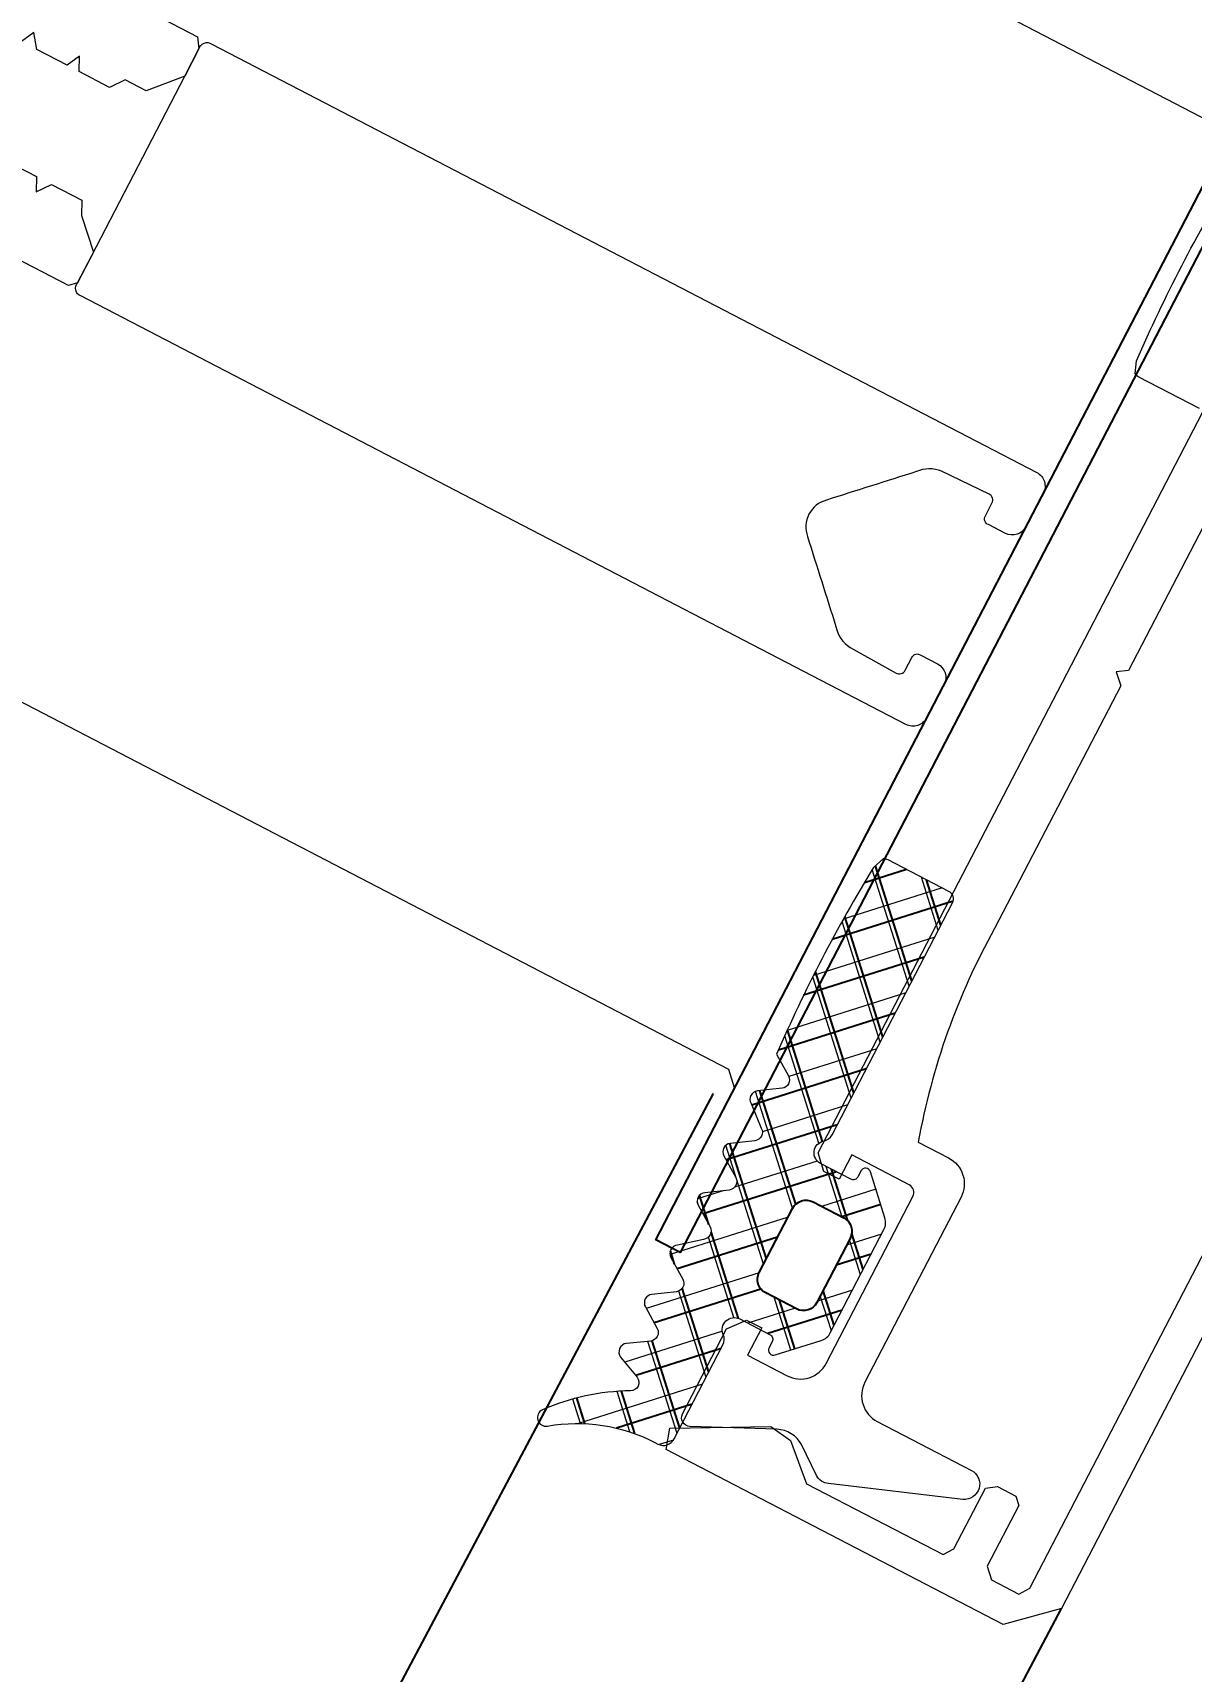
# Model space of a CAD drawing. Header units: millimetres. Extents: x -8428662 to 9409114, y 0 to 249028.
# Drawn here: x -188213.1 to -188171.8, y 112172 to 112230.4 of the extents above; entities that cross this region are included whole.
import ezdxf
from ezdxf import colors
from ezdxf.entities.mleader import LeaderData, LeaderLine
from ezdxf.math import Vec2, Vec3

# ---------------------------------------------------------------- set-up
doc = ezdxf.new("R2010")
doc.units = ezdxf.units.MM
doc.header["$MEASUREMENT"] = 0
doc.layers.get('0').update_dxf_attribs({"color": 250, "lineweight": 9})
for name, color, linetype, lineweight in [('_АР ТЕКСТ', 250, 'Continuous', 25), ('АР_Отметки', 250, 'Continuous', 15), ('АР_Перегородки витражные', 152, 'Continuous', 13), ('АР_Подоконники', 163, 'Continuous', 9), ('АР_Размеры дверей', 15, 'Continuous', 0), ('АР_Сущ Несущая стена', 216, 'Continuous', 30)]:
    doc.layers.add(name, color=color, linetype=linetype, lineweight=lineweight)
doc.layers.add('Тонкая', color=7, linetype='Continuous')
doc.styles.add('ISOCPEUR', font='isocpeur.ttf', dxfattribs={"width": 0.7})

# ---------------------------------------------------------------- blocks, each defined once
blk = doc.blocks.new('_DotSmall')
at = {"color": 0, "linetype": 'ByBlock', "const_width": 0.5}
blk.add_lwpolyline([(-0.0625, 0, 1), (0.0625, 0, 1)], format="xyb", close=True, dxfattribs=at)
blk = doc.blocks.new('стойка витр.')
h = blk.add_hatch()
h.set_pattern_fill('ANSI37', scale=0.5, angle=-69.23283665521843)
h.set_pattern_definition([(335.7671633447816, (-69115.91679156918, 318510.7132420751), (0.6515825639889636, 1.447617495164233), []), (65.76716334478155, (-69115.91679156918, 318510.7132420751), (-1.447617495164233, 0.6515825639889636), [])])
edge = h.paths.add_edge_path()
edge.add_arc((-61.4231846681505, -46.18171078326122), 0.5487303657935584, 155.7657062155241, 200.7671633447816)
edge.add_line((-61.92355794899049, -45.95647403381008), (-61.2158101547102, -44.38418138318229))
edge.add_arc((-61.04906058835331, -44.45924160668073), 0.1828645893715156, 20.76716334478156, 155.7657062155241)
edge.add_line((-60.87807688978501, -44.39440310015198), (-60.79158864807687, -44.62247867199039))
edge.add_arc((-60.62063568932354, -44.55765182228788), 0.1828317201998032, 200.7671633447816, 290.7671633447816)
edge.add_line((-60.55580883962102, -44.72860478100483), (-59.41573388126562, -44.29627843504568))
edge.add_arc((-59.56703588945675, -43.89728440591716), 0.4267183308264255, -69.23283665521843, 72.29363907948373)
edge.add_arc((-59.30747769982554, -43.08429274379887), 0.4267017864716978, 200.7671633447816, 252.293639079486)
edge.add_line((-59.70645626049372, -43.23558888620755), (-63.00984306025202, -34.52432573194528))
edge.add_arc((-62.72490235927398, -34.41627373836673), 0.3047399585219917, 110.7671633447816, 200.7671633447816)
edge.add_line((-62.83295435277978, -34.13133303751965), (-60.55276270053582, -33.26666451912024))
edge.add_arc((-60.44481104638544, -33.55134061801073), 0.3044569814295733, 76.40287424864536, 110.7671633447816)
edge.add_line((-60.3732352333609, -33.25541671472456), (-60.07017099490622, -33.59351893464918))
edge.add_arc((-108.2133039044274, -55.86215009907028), 53.04387976268197, 16.71140087810911, 24.82292581145404)
edge.add_line((-57.40971669906867, -40.60932389061054), (-57.92081016927841, -41.32469074693654))
edge.add_arc((-57.67080742027611, -41.49902445886983), 0.304784542952794, 145.110888314415, 256.4234383751481)
edge.add_line((-57.74235391136608, -41.79529244099831), (-56.88543317024596, -41.99189640294935))
edge.add_arc((-56.95697966133594, -42.28816438507783), 0.304784542952794, -34.8891116855724, 76.4234383751481)
edge.add_line((-56.70697691233363, -42.46249809701112), (-57.17481998566655, -43.29191928954242))
edge.add_arc((-56.92481723669334, -43.46625300146843), 0.304784542952794, 145.1108883144276, 256.4234383751481)
edge.add_line((-56.99636372778332, -43.76252098359691), (-56.1394429866632, -43.95912494554796))
edge.add_arc((-56.21098947775317, -44.25539292764006), 0.3047845429175452, -34.88911168634446, 76.4234383742182)
edge.add_line((-55.96098672877997, -44.42972663955879), (-56.47208019898972, -45.14509349588479))
edge.add_arc((-56.22207744998741, -45.31942720781808), 0.304784542952794, 145.110888314415, 256.4234383752311)
edge.add_line((-56.29362394107739, -45.61569518994656), (-55.43668121195515, -45.81235713578644))
edge.add_arc((-55.50822770304512, -46.10862511790765), 0.3047845429466369, -34.88911168643649, 76.42343837776687)
edge.add_line((-55.25822495407192, -46.28295882984094), (-55.76931842428166, -46.99832568616694))
edge.add_arc((-55.51931567527936, -47.17265939811477), 0.3047845429466368, 145.1108883110316, 256.4234383751786)
edge.add_line((-55.59086216636933, -47.46892738023598), (-54.69071301640361, -47.77952769444528))
edge.add_arc((-54.76225950749358, -48.07579567657376), 0.304784542952794, -34.88911168566796, 76.42343837513553)
edge.add_line((-54.51225675849128, -48.25012938850705), (-55.0233282406989, -48.96555422872189))
edge.add_arc((-54.7733254917257, -49.13988794066245), 0.3047845429466368, 145.1108883109486, 256.4234383751578)
edge.add_line((-54.84487198281568, -49.43615592278366), (-53.98795124169555, -49.6327598847347))
edge.add_arc((-54.05949773284374, -49.92902786688501), 0.3047845429818857, -34.88911169317796, 76.42343837111807)
edge.add_line((-53.80949498384143, -50.10336157886923), (-54.32058845405118, -50.81872843519523))
edge.add_arc((-54.07058570504887, -50.99306214712851), 0.3047845429527939, 145.110888314415, 256.4234383750821)
edge.add_line((-54.14213219613885, -51.289330129257), (-53.29055360303028, -51.47184183257195))
edge.add_arc((-53.362076024001, -51.76811134383752), 0.3047803799531579, -43.67508993618791, 76.42790436632716)
edge.add_line((-53.141638296569, -51.97858292939782), (-53.80995652789716, -52.62318184232572))
edge.add_arc((-53.58948976171087, -52.83365406201483), 0.304801821276656, 136.3285933989482, 262.747126980386)
edge.add_arc((-54.63612651554286, -61.05759711530845), 7.985474883734515, 59.5860415328172, 82.74712698038475)
edge.add_arc((-50.74783774605021, -54.43386708250182), 0.3048115604497932, 253.2910110232634, 419.5860415328165)
edge.add_arc((-52.57053616183111, -60.50577614369104), 6.03477116777137, 73.29101102326332, 110.7671633447816)
edge.add_line((-54.71029190413537, -54.86308986830409), (-54.82445022999309, -54.90637969896488))
edge.add_arc((-54.97574411131791, -54.50740710097307), 0.4266954176128115, 200.7671633447816, 290.7671633447816)
edge.add_line((-55.37471671431558, -54.65870098416781), (-56.71485841512913, -51.12465313347639))
edge.add_arc((-56.31587985443184, -50.97335699107498), 0.4267017864716978, 149.2366398299847, 200.7671633447816)
edge.add_arc((-57.04912318740389, -50.53689152278093), 0.4266140358978636, -30.76336017001563, 40.01429570365114)
edge.add_arc((-57.04924751253566, -50.53686138928606), 0.4266898917694475, 40.00046259028549, 110.7671633447816)
edge.add_line((-57.20053943697712, -50.13789395169442), (-58.34061702035251, -50.57022129308461))
edge.add_arc((-58.27579017065, -50.74117425180884), 0.1828317201998032, 110.7671633447816, 200.7671633447816)
edge.add_line((-58.44674312937423, -50.80600110151136), (-58.36025488766609, -51.03407667334977))
edge.add_arc((-58.5312385862635, -51.09891517987853), 0.1828645893715156, 245.768620474039, 380.7671633447816)
edge.add_line((-58.60629032819998, -51.26566856380668), (-60.17861897521652, -50.55800074261788))
edge.add_arc((-59.95340767674497, -50.05761600615369), 0.5487303657759914, 200.7671633447816, 245.768620474038)
edge.add_line((-60.46648650063435, -50.25217996134597), (-61.93626349206897, -46.37627473846078))
edge = h.paths.add_edge_path(flags=16)
edge.add_arc((-59.3589242202288, -49.0410722918532), 0.5414973949664272, 200.7671633447816, 290.7671633447816)
edge.add_line((-60.77816753828665, -46.82561758724478), (-59.8652400081919, -49.23307164497237))
edge.add_arc((-60.27185175029445, -46.63361823412561), 0.5414973949664272, 110.7671633447816, 200.7671633447816)
edge.add_line((-59.31039323387085, -45.68990118378861), (-60.46385110344272, -46.12730244614795))
edge.add_arc((-59.11839388072258, -46.19621697176626), 0.5414973949664272, 20.76716334478156, 110.7671633447816)
edge.add_line((-57.69915056266473, -48.4116716763674), (-58.61207809275948, -46.00421761863981))
edge.add_arc((-58.20546635065693, -48.60367102949385), 0.5414973949664272, -69.23283665521843, 20.76716334478156)
edge.add_line((-59.16692486710963, -49.54738807983085), (-58.01346699753776, -49.10998681747151))
at = {"lineweight": 0, "ltscale": 100, "transparency": 33554687}
for points in [[(-4.8720624113339, 3.563811556159635), (-32.68827406296623, -6.984337978748954), (-32.78663952485658, -7.412805841304362), (-32.39756185706938, -8.438830995786702), (-31.09647737510386, -9.118948907402228), (-30.2985029091069, -8.81635004535201), (-29.78357822878752, -9.142708211846184), (-28.64349873815081, -8.710380147196702), (-28.58844165704795, -8.16787993638718), (-28.18751332900138, -8.537466511741513), (-27.04754980615689, -8.105182423096267), (-26.87849637278123, -7.51945380341931), (-26.47751006082399, -7.889018390778801), (-25.33748855406884, -7.456712314131437)], [(-26.4189428036334, -12.16977687834878), (-27.55896431035944, -12.60208295499615), (-27.61402139149141, -13.14458316574746), (-28.12900405569235, -12.81824698731361), (-29.26896757853683, -13.25053107595886), (-29.32402465966879, -13.79303128671745), (-29.89022619093885, -15.05085136390699), (-29.45792011427693, -16.19087287064031), (-29.14341260807123, -16.33238676948531), (-1.327200956468005, -5.784237234569446)], [(-69.8438361948356, -5.633594956780144), (-69.21493715024553, -5.916666730459838), (-30.90838462579995, 8.609511357899464), (-30.62531285212026, 9.238410402496811), (-31.1873041553481, 10.72042096611403)], [(-91.4479567084054, -1.960141251613095), (-69.79711318280897, -59.05493725829001), (-67.79633972485317, -59.86096016635565), (-55.14222276612418, -55.06240889040782), (-55.17360051473952, -54.29197395897063), (-58.74284135404741, -53.81994964957266), (-59.49761640312499, -54.23655585793313), (-60.24856024209294, -55.69488708899735), (-65.37859903858043, -57.64024244590109), (-65.73629895772319, -57.38465222291416), (-66.6008891230158, -55.10466719327087), (-67.02936398953898, -55.00637070929224), (-67.71337109521846, -55.26575215648336), (-67.85490698204376, -55.58020167878567), (-66.99031681675115, -57.86018670842168), (-67.20262765098596, -58.33192996972502), (-68.22862381348386, -58.72099664351117), (-68.58632373265573, -58.46540642052423), (-90.15068845250062, -1.598661102303595)], [(-56.0608929025766, -41.98018508909445), (-55.7778211288678, -41.3512860444971), (-17.47126860445132, -26.8251079561378), (-16.84236955983215, -27.10817972981749), (-16.28037825660431, -28.59019029343472)]]:
    blk.add_lwpolyline(points, dxfattribs=at)
at = {"color": 7, "lineweight": 0, "ltscale": 100, "transparency": 33554687}
blk.add_lwpolyline([(-69.70872084749863, -15.99923473002855), (-67.42870682594366, -15.13463357074215, 0.1511707915363169), (-67.28675684856717, -15.02397433044825), (-67.28408048482379, -14.56993261339812, 0.03540799054371244), (-69.94453478069045, -7.554127657436766)], format="xyb", dxfattribs=at)
at = {"lineweight": 0, "ltscale": 100, "transparency": 33554687}
blk.add_lwpolyline([(-71.78454054114991, -16.33338165576424), (-68.2828855071275, -25.56749207813118), (-67.85441064060433, -25.66578856210981), (-68.06674346281216, -26.13747383952432), (-64.60831683766446, -35.257587909633, -0.08279896819570452), (-62.79196445917478, -43.13942544953898), (-63.93198596592993, -43.57173152618634, 0.4143260923033303), (-64.53356650879141, -44.90831919242919), (-61.89652362803463, -51.86238660132221, -0.4143260923197836), (-62.49810417322442, -53.19897426147509), (-66.03213605380733, -54.539109906269, 0.8270430078467679), (-65.84594417811604, -55.60071914693981), (-61.02268547978019, -55.59720897083025, 0.2496293600316565), (-60.5639567229955, -55.36182965500484), (-59.91132736596046, -54.3320132763838, -0.2673491356416615), (-58.97583718542592, -53.89078178507043), (-55.8782996214868, -54.15051325823879, 0.5512236456822476), (-55.5684323037276, -53.73866745794658), (-56.77889371593483, -50.54659564225585), (-57.45105016132584, -50.14953851031169), (-58.02103192274808, -50.36568055463431), (-57.63195425496087, -51.39170570910937), (-59.11396481856355, -51.95369701235177, -0.4143260923197838), (-60.45053247085889, -51.35207201584126), (-62.82818291042349, -45.08204070453939, -0.414362099391309), (-62.65124893639586, -44.68894855178223), (-60.48523126714281, -43.867575801356), (-60.13938200823031, -44.77960460352188), (-59.56940024680807, -44.56346255919925), (-59.28629948117305, -43.93455252060812), (-73.55412178576807, -6.30930235532287)], format="xyb", dxfattribs=at)
blk.add_lwpolyline([(-72.91737339223619, -0.2793946658493951), (-54.81141330953687, -48.02608389785019), (-53.89938450735644, -47.68023463893769), (-72.00534459005576, 0.06645459306309931)], close=True)
blk.add_lwpolyline([(-32.39756185706938, -8.438830995786702), (-32.78663952485658, -7.412805841304362, 0.5239329190821609), (-33.2204523376422, -7.186144611914642), (-64.21182667926769, -18.93829823563283, 0.4143255057077639), (-64.53033920991584, -19.64587643784762), (-64.05480472955969, -20.89989428329136, 0.410627156480438), (-63.35370618529851, -21.2207818566676), (-62.72021259606117, -20.98055557451153, 0.4925517741577297), (-62.57218080674647, -20.68314875576471), (-62.75156135272118, -20.21010964907327, -0.4411110715409258), (-62.61002546586678, -19.89566012677096), (-60.83807044223067, -19.28752400128724, -0.2080566110632873), (-59.94503853938659, -19.40384657128016, -1.575399656426527e-05), (-56.87977393603069, -20.78551547546522, -0.4398191101055806), (-56.36006749374792, -22.15601788895583, -1.575399656426528e-05), (-57.73845635901671, -25.2227588602982, -0.2080566110632873), (-58.32981322327396, -25.9019745689875), (-60.05946139091975, -26.62167684709857, -0.4411110715409258), (-60.37391091321479, -26.48014096025872), (-60.5532914591895, -26.00710185356729, 0.4925517741577297), (-60.86130306290579, -25.88263065828505), (-61.49479665214312, -26.12285694043385, 0.410627156480438), (-61.80683951149695, -26.82793655114801), (-61.3313050311408, -28.08195439658448, 0.4143255057077639), (-60.62370682114852, -28.40042247599195), (-29.6323624739598, -16.64818975485105, 0.5239329190821609), (-29.45792011430603, -16.19087287058937), (-29.84699778209324, -15.16484771611431)], format="xyb", close=True, dxfattribs=at)
at = {"color": 7, "lineweight": 0, "ltscale": 100, "transparency": 33554687}
blk.add_lwpolyline([(-53.29055360303028, -51.47184183257923, -0.5779496213016146), (-53.141638296569, -51.97858292939782), (-53.80995652789716, -52.62318184232572, 0.615333828900983), (-53.62795459362678, -53.13601908472629, -0.1014034095220688), (-50.59355139863328, -54.17098724229436, -0.8870851218243345), (-50.83548992767464, -54.72580403192842, 0.1649969122064492), (-54.71037595931557, -54.86312174275372), (-54.82437231158838, -54.90635015161388, -0.4143043114941015), (-55.37473404189222, -54.65865529014263), (-56.71485869266326, -51.12465240150777, -0.2286961432583318), (-56.6825516007957, -50.75512261017138, 0.3190489133936659), (-56.72238630641368, -50.26258777469775, 0.3190018552396916), (-57.20057019143132, -50.1379056140504), (-58.34056270623114, -50.57020069668943, 0.4143996870833266), (-58.44672253300087, -50.80605541561818), (-58.36026571528055, -51.03404812018562, -0.6683385997492722), (-58.60634048073553, -51.26564599134144), (-60.17864607612137, -50.55798854513705, -0.1988829373258806), (-60.46647005763953, -50.25222332264093), (-61.93627993503469, -46.37623137718037, -0.1988829373551211), (-61.92357014780282, -45.95650113405281), (-61.21583272970747, -44.38423153456097, -0.6683385997492723), (-60.87806606217055, -44.39443165331613), (-60.79160924445023, -44.62242435788357, 0.4143996870833266), (-60.55575452549965, -44.72858418460964), (-59.41576201069984, -44.29628910197061, 0.7102015621310012), (-59.43724861560622, -43.49078250258754, -0.2286961432583318), (-59.70645598293049, -43.23558961817616), (-63.00981577733182, -34.52439767894975, -0.414362099440266), (-62.83288180333329, -34.13130552614166), (-60.55286778177833, -33.26670436685527, -0.1511707915363169), (-60.3732352333609, -33.25541671472456), (-60.07017099493532, -33.59351893464918, -0.03540799054371244), (-57.40971669906867, -40.60932389061054), (-57.92081016927841, -41.32469074693654, 0.527867958552825), (-57.74235391136608, -41.79529244099831), (-56.88543317024596, -41.99189640294935, -0.5278679585528249), (-56.70697691233363, -42.46249809701112), (-57.17481998566655, -43.29191928953514, 0.527867958552825), (-56.99636372778332, -43.76252098359691), (-56.1394429866632, -43.95912494554796, -0.5278679585528249), (-55.96098672877997, -44.42972663955879), (-56.47208019898972, -45.14509349588479, 0.527867958552825), (-56.29362394107739, -45.61569518994656), (-55.43668121195515, -45.81235713578644, -0.5278679585717272), (-55.25822495407192, -46.28295882984094), (-55.76931842428166, -46.99832568616694, 0.5278679585717273), (-55.59086216636933, -47.46892738023598), (-54.69071301640361, -47.77952769444528, -0.5278679585528249), (-54.51225675849128, -48.25012938850705), (-55.02332824072801, -48.96555422872189, 0.5278679585717273), (-54.84487198281568, -49.43615592278366), (-53.98795124169555, -49.6327598847347, -0.5278679585717272), (-53.80949498384143, -50.10336157886923), (-54.32058845405118, -50.81872843519523, 0.5278679585528251), (-54.14213219613885, -51.289330129257)], format="xyb", close=True, dxfattribs=at)
at = {"color": 7}
blk.add_lwpolyline([(-57.69915056266473, -48.4116716763674), (-58.61207809275948, -46.00421761863981, 0.414213562373095), (-59.31039323387085, -45.68990118378861), (-60.46385110341362, -46.12730244614795, 0.414213562373095), (-60.77816753828665, -46.82561758724478), (-59.8652400081919, -49.23307164497237, 0.414213562373095), (-59.16692486710963, -49.54738807983085), (-58.01346699753776, -49.10998681747151, 0.414213562373095)], format="xyb", close=True, dxfattribs=at)
blk = doc.blocks.new('A$Cf7573d2c')
h = blk.add_hatch()
h.set_pattern_fill('ANSI37', color=5, scale=0.4999999999999999, angle=11.05056813833426)
h.set_pattern_definition([(56.05056813833426, (-325577.4095054723, -14427.83152940594), (-1.316880116997287, 0.8865568269756945), []), (146.0505681383342, (-325577.4095054723, -14427.83152940594), (-0.8865568269756945, -1.316880116997287), [])])
edge = h.paths.add_edge_path()
edge.add_arc((64.33111110969912, -128.3498075153038), 0.5487303657935583, 236.0491110090769, 281.0505681383343)
edge.add_line((64.02465502882842, -128.8049884507491), (62.5943675476592, -127.8420300712169))
edge.add_arc((62.6964941410115, -127.6903408693615), 0.1828645893715156, 101.0505681383343, 236.0491110090769)
edge.add_line((62.66144351905677, -127.5108668851608), (62.90084430354182, -127.464112775182))
edge.add_arc((62.86579998303205, -127.2846710572048), 0.1828317201998032, 281.0505681383343, 371.0505681383343)
edge.add_line((63.04524170095101, -127.2496267367242), (62.81153324386105, -126.0529407557042))
edge.add_arc((62.39272695605177, -126.1347321136127), 0.4267183308264255, 11.05056813833426, 152.5770438730364)
edge.add_arc((61.63520486350171, -125.741684818975), 0.4267017864716978, 281.0505681383343, 332.5770438730386)
edge.add_line((61.71699305053335, -126.1604748702666), (52.57316753512714, -127.9462310226809))
edge.add_arc((52.51475641829893, -127.6471414410917), 0.3047399585219916, 191.0505681383343, 281.0505681383343)
edge.add_line((52.21566683682613, -127.7055525578762), (51.74824136705138, -125.3121367879066))
edge.add_arc((52.04705320764333, -125.2537799129059), 0.3044569814295733, 156.6862790421981, 191.0505681383343)
edge.add_line((51.76745464210398, -125.1332863625867), (52.15185628761537, -124.8916328529886))
edge.add_arc((65.97568449180108, -176.1025199187134), 53.04387976268197, 96.9948056716618, 105.1063306050067)
edge.add_line((59.51603473455179, -123.4534353560011), (60.13487965066452, -124.0779329494544))
edge.add_arc((60.34890666254796, -123.8609397333348), 0.3047845429527939, 225.3942931079677, 336.7068431687009)
edge.add_line((60.62884931976441, -123.9814624542196), (60.96725961333141, -123.1700163699861))
edge.add_arc((61.24720227066427, -123.2905390908709), 0.3047845429527939, 45.39429310798031, 156.7068431687008)
edge.add_line((61.4612292824313, -123.0735458747513), (62.19979196286295, -123.6746630204871))
edge.add_arc((62.41381897474639, -123.4576698043966), 0.3047845429527939, 225.3942931079802, 336.7068431687009)
edge.add_line((62.69376163207926, -123.5781925252813), (63.03217192564625, -122.7667464410479))
edge.add_arc((63.3121145828627, -122.8872691619326), 0.3047845429175451, 45.39429310720823, 156.7068431677709)
edge.add_line((63.52614159462973, -122.6702759458421), (64.14498651074246, -123.2947735392954))
edge.add_arc((64.3590135226259, -123.0777803231613), 0.3047845429527939, 225.3942931079677, 336.7068431687838)
edge.add_line((64.63895617984235, -123.1983030440606), (64.97742733650375, -122.3868450734735))
edge.add_arc((65.25736999383662, -122.5073677943583), 0.3047845429466368, 45.39429310711621, 156.7068431713195)
edge.add_line((65.47139700560365, -122.2903745782678), (66.09024192171637, -122.9148721717211))
edge.add_arc((66.30426893359981, -122.6978789555869), 0.3047845429466368, 225.3942931045843, 336.7068431687313)
edge.add_line((66.58421159081627, -122.8184016764717), (67.04227878560778, -121.9835870309034))
edge.add_arc((67.32222144294064, -122.1041097518028), 0.3047845429527939, 45.39429310788474, 156.7068431686882)
edge.add_line((67.53624845470767, -121.8871165356832), (68.1551542339148, -122.5116022427828))
edge.add_arc((68.36918124579825, -122.2946090266778), 0.3047845429466368, 225.3942931045013, 336.7068431687105)
edge.add_line((68.6491239030147, -122.4151317475626), (68.98753419658169, -121.6036856633291))
edge.add_arc((69.26747685391456, -121.7242083842866), 0.3047845429818856, 45.39429310037474, 156.7068431646707)
edge.add_line((69.481503865798, -121.507215168167), (70.10034878191072, -122.1317127616203))
edge.add_arc((70.31437579367775, -121.9147195455007), 0.3047845429527939, 225.3942931079677, 336.7068431686348)
edge.add_line((70.59431845101062, -122.0352422663855), (70.91793702426367, -121.2266832759051))
edge.add_arc((71.19788525125477, -121.3471825300367), 0.3047803799531579, 36.60831485736478, 156.7113091598798)
edge.add_line((71.44254189264029, -121.1654293792235), (71.96509846893605, -121.932952435207))
edge.add_arc((72.20976063632406, -121.751170769232), 0.3048018212766559, 216.6119981925009, 343.0305317739388)
edge.add_arc((80.13908216857817, -124.1707880690083), 7.985474883734514, 139.8694463263699, 163.0305317739375)
edge.add_arc((74.26661746005993, -119.2203590623394), 0.3048115604497932, 333.5744158168162, 499.8694463263692)
edge.add_arc((79.9437970238505, -122.0416958666174), 6.034771167771369, 153.574415816816, 191.0505681383343)
edge.add_line((74.02092018874828, -123.1984123558068), (74.04432195366826, -123.3182392734743))
edge.add_arc((73.62553816125728, -123.4000262381305), 0.4266954176128115, 281.0505681383343, 371.0505681383343)
edge.add_line((73.70732512685936, -123.8188100359112), (69.99779226840474, -124.5432684273837))
edge.add_arc((69.9160040813731, -124.1244783760631), 0.4267017864716978, 229.5200446235374, 281.0505681383343)
edge.add_arc((69.36204682325479, -124.7735386556014), 0.4266140358978635, 49.52004462353707, 120.2977004972038)
edge.add_arc((69.36199613905046, -124.7736561114725), 0.4266898917694475, 120.2838673838382, 191.0505681383343)
edge.add_line((68.94321776321158, -124.8554420182627), (69.17692675837316, -126.0521307546442))
edge.add_arc((69.35636847629212, -126.0170864341635), 0.1828317201998032, 191.0505681383343, 281.0505681383343)
edge.add_line((69.39141279680189, -126.1965281521116), (69.63081358128693, -126.1497740421328))
edge.add_arc((69.66586420335807, -126.3292480263626), 0.1828645893715156, 326.0520252675917, 461.0505681383343)
edge.add_line((69.81755859940313, -126.4313669041439), (68.85467297048308, -127.8617033627816))
edge.add_arc((68.39947644830681, -127.5552704343863), 0.5487303657759913, 281.0505681383343, 326.0520252675907)
edge.add_line((68.50465449760668, -128.093826457567), (64.43628915899899, -128.8883635385282))
edge = h.paths.add_edge_path(flags=16)
edge.add_arc((67.49784930306487, -126.7977480293048), 0.5414973949664271, 281.0505681383343, 371.0505681383343)
edge.add_line((65.07464351388626, -127.8227186860313), (67.60164097114466, -127.3292051944445))
edge.add_arc((64.97085184580646, -127.2912615208479), 0.5414973949664271, 191.0505681383343, 281.0505681383343)
edge.add_line((64.20294280792587, -126.1843197611743), (64.43939468066674, -127.3950531889132))
edge.add_arc((64.73439997306559, -126.080528093109), 0.5414973949664271, 101.0505681383343, 191.0505681383343)
edge.add_line((67.1576057622442, -125.0555574363825), (64.6306083049858, -125.5490709279693))
edge.add_arc((67.261397430324, -125.5870146015659), 0.5414973949664271, 11.05056813833426, 101.0505681383343)
edge.add_line((68.0293064682046, -126.6939563612686), (67.79285459546372, -125.4832229335298))
at = {"color": 5, "lineweight": 0, "ltscale": 100, "transparency": 33554687}
for points in [[(24.84361533320043, -64.21413804324402), (30.5457701429259, -93.41157833833131), (30.95148985553533, -93.58084731984127), (32.02846282953396, -93.37051838135812), (32.91841456328984, -92.2028852563817), (32.75483463390265, -91.3652869478974), (33.16341741790529, -90.91283011251653), (32.92970803170465, -89.71613937416987), (32.40428244089708, -89.57031170348637), (32.83623378630728, -89.23751176930091), (32.60254817281384, -88.04094275718671), (32.05375402071513, -87.7754581853078), (32.48569347965531, -87.44259738799883), (32.25199597980827, -86.24596751274657)], [(36.71492756844964, -88.10735476847913), (36.94862506829668, -89.30398464370228), (37.47405065898784, -89.44981231440033), (37.06547976133879, -89.90233001289016), (37.29916537483223, -91.09889902500436), (37.82459096552338, -91.24472669570241), (38.96880655235145, -92.01509427773999), (40.1654364275746, -91.7813967778784), (40.35800122097135, -91.49528498963627), (34.65584641124588, -62.29784469456354)], [(61.09487798134796, -122.3553278650652), (60.52277613105252, -121.9701745055936), (52.67016501864418, -81.76148993524839), (53.05531837814488, -81.18938808498206), (54.61091895704158, -80.88558490110154)], [(22.94347876822576, -129.8061585653631), (23.32863212761004, -129.2340567151259), (15.4760210152017, -89.0253721447516), (14.90391916502267, -88.64021878529456), (13.34831858612597, -88.94402196916053)], [(15.67648944130633, -150.4803732157889), (75.60635762184393, -138.7762860547809), (76.73849811567925, -136.9402508533822), (74.14448082877789, -123.6577870507317), (73.37980229884852, -123.5586846164078), (72.31215118651744, -126.997057519402), (72.59539396036416, -127.8113176980987), (73.90606443420984, -128.7976186348387), (74.95769129716791, -134.1823922103358), (74.64539685309865, -134.4918235831428), (72.25219796574675, -134.9592066964542), (72.08299579052255, -135.3649449543445), (72.2232131017372, -136.0829167931952), (72.50926402688492, -136.2754934729019), (74.90246291435324, -135.8081103595905), (75.33160610822961, -136.0969939244096), (75.5419291035505, -137.1739364668611), (75.22963465948123, -137.4833678396972), (15.53914114448708, -149.1407059916237)]]:
    blk.add_lwpolyline(points, dxfattribs=at)
for points in [[(32.02846282953396, -93.37051838135812), (30.95148985553533, -93.58084731984127, 0.5239329190821609), (30.65486346394755, -93.97018220560858), (37.00786279537715, -126.5004419321049, 0.4143255057077639), (37.65153361205012, -126.9338067024219), (38.9678203741787, -126.676740644034, 0.410627156480438), (39.4024325129576, -126.0398573796992), (39.2725701663876, -125.3749073325598, 0.4925517741577297), (39.00441380601842, -125.1788043166307), (38.50788569322322, -125.2757744666596, -0.4411110715409258), (38.22183476819191, -125.0831977869093), (37.92148406605702, -123.2340240231424, -0.2080566110632873), (38.18685929093044, -122.3734353235923, -1.575399656426527e-05), (40.06604728137609, -119.585334079733, -0.4398191101055806), (41.50460271420889, -119.3043893908471, -1.575399656426528e-05), (44.29471273510717, -121.1805935695593, -0.2080566110632873), (44.86437866126653, -121.8781017433357), (45.2818353921175, -123.7044051219855, -0.4411110715409258), (45.08925871236715, -123.9904560471041), (44.59273059957195, -124.087426197133, 0.4925517741577297), (44.41806037095375, -124.3700116491673), (44.54792271752376, -125.0349616963067, 0.410627156480438), (45.19022270385176, -125.4615279057325), (46.50650946598034, -125.2044618473301, 0.4143255057077639), (46.93983379960991, -124.5607638076181), (40.58675144321751, -92.03052029560786, 0.5239329190821609), (40.1654364275746, -91.78139677789295), (39.08846345345955, -91.99172571639065)], [(70.91793702438008, -121.2266832759051, -0.5779496213016146), (71.44254189264029, -121.1654293792235), (71.96509846893605, -121.932952435207, 0.615333828900983), (72.50129622267559, -121.8401154269523, -0.1014034095220688), (74.03354838804808, -119.0239184986858, -0.8870851218243345), (74.53957297909074, -119.3560254621116, 0.1649969122064492), (74.02093741961289, -123.1985005847819), (74.04430598090403, -123.3181574859918, -0.4143043114941015), (73.70727716386318, -123.8188194029062), (69.99779150006361, -124.5432685773994, -0.2286961432583318), (69.6390153770335, -124.4490575993696, 0.3190489133936659), (69.14682304044254, -124.4051933571318, 0.3190018552396916), (68.94322406768333, -124.8554742998385), (69.17691562429536, -126.052073743529, 0.4143996870833266), (69.39146980794612, -126.1965170180483), (69.63078361039516, -126.1497798953642, -0.6683385997492722), (69.81752788624726, -126.4314125275559), (68.85465637396555, -127.8617280162871, -0.1988829373258806), (68.5047000120394, -128.0938175687479), (64.43624364468269, -128.8883724273182, -0.1988829373551211), (64.02467968140263, -128.8050050484017), (62.59441316942684, -127.8420607866574, -0.6683385997492723), (62.66147348994855, -127.5108610319294), (62.90078729239758, -127.4641239092452, 0.4143996870833266), (63.04523056687322, -127.249569725609), (62.81153901026119, -126.0529702819185, 0.7102015621310012), (62.0139613050269, -125.9381993797433, -0.2286961432583318), (61.71699381875806, -126.1604747202218), (52.57324305467773, -127.9462162739947, -0.414362099440266), (52.21565196465235, -127.7054764059576), (51.74826290807687, -125.3122470870148, -0.1511707915363169), (51.76745464210398, -125.1332863625867), (52.15185628749896, -124.8916328530177, -0.03540799054371244), (59.51603473455179, -123.4534353560011), (60.13487965066452, -124.0779329494544, 0.527867958552825), (60.62884931976441, -123.9814624542196), (60.96725961333141, -123.1700163699861, -0.5278679585528249), (61.4612292824313, -123.0735458747513), (62.19979196297936, -123.6746630204871, 0.527867958552825), (62.69376163207926, -123.5781925252813), (63.03217192564625, -122.7667464410479, -0.5278679585528249), (63.52614159462973, -122.6702759458421), (64.14498651074246, -123.2947735392809, 0.527867958552825), (64.63895617984235, -123.1983030440606), (64.97742733662017, -122.3868450734735, -0.5278679585717272), (65.47139700560365, -122.2903745782678), (66.09024192171637, -122.9148721717065, 0.5278679585717273), (66.58421159081627, -122.8184016764717), (67.04227878560778, -121.9835870309034, -0.5278679585528249), (67.53624845470767, -121.8871165356832), (68.1551542339148, -122.5116022427974, 0.5278679585717273), (68.6491239030147, -122.4151317475626), (68.98753419658169, -121.6036856633291, -0.5278679585717272), (69.481503865798, -121.507215168167), (70.10034878191072, -122.1317127616203, 0.5278679585528251), (70.59431845101062, -122.0352422663855)]]:
    blk.add_lwpolyline(points, format="xyb", close=True, dxfattribs=at)
at = {"color": 5}
blk.add_lwpolyline([(17.14735063223634, -131.9319502510043), (67.26492687151767, -122.1441683250596), (67.07796649448574, -121.1868522522418), (16.96039025508799, -130.9746341781865)], close=True, dxfattribs=at)
at = {"color": 5, "lineweight": 0, "ltscale": 100, "transparency": 33554687}
for points in [[(33.1622308997903, -133.5248779198446), (42.85486593982205, -131.6319412461453), (43.02406811504625, -131.226202988255), (43.45315044582821, -131.5150984393986), (53.02612858463544, -129.6455303270777, -0.08279896819570452), (61.10145286098123, -129.1854903290514), (61.33515036082827, -130.3821202042891, 0.4143260923033303), (62.55103249812964, -131.2006532625819), (69.85040778759867, -129.7751115885476, -0.4143260923197836), (71.0662899184972, -130.5936446481064), (71.79074503609445, -134.3031607434823, 0.8270430078467679), (72.86854960559867, -134.2988128241996), (73.67913465679158, -129.5441531447577, 0.2496293600316565), (73.52455383271445, -129.0522789093666), (72.619657991454, -128.2352046362066, -0.2673491356416615), (72.34264336677734, -127.2386656231538), (73.12143540277611, -124.2293995393848, 0.5512236456822476), (72.76779550150968, -123.854468161604), (69.41721967817284, -124.5088235384173), (68.91241536068264, -125.1043243815511), (69.02925816737115, -125.7026088876155), (70.1062311414862, -125.4922799491178), (70.41003432532307, -127.047880528, -0.4143260923197838), (69.5914608289022, -128.2637354356993), (63.01008780975826, -129.5490538552986, -0.414362099391309), (62.65249671973288, -129.3083139872324), (62.20847622456495, -127.0347415695287), (63.16579229745548, -126.8477811923949), (63.04894949065056, -126.2494966863305), (62.47684169723652, -125.8643128953117), (22.98328991362359, -133.5772611531283)], [(33.18322364089545, -131.422441030576), (32.71583458443638, -129.0292117116478, 0.1511707915363169), (32.630720381625, -128.8706215605489), (32.18364376563113, -128.7913527572819, 0.03540799054371244), (24.8194653185783, -130.2295502542984)]]:
    blk.add_lwpolyline(points, format="xyb", dxfattribs=at)
at = {"color": 5}
blk.add_lwpolyline([(67.1576057622442, -125.0555574363825), (64.6306083049858, -125.5490709279693, 0.414213562373095), (64.20294280792587, -126.1843197611743), (64.43939468066674, -127.395053188884, 0.414213562373095), (65.07464351388626, -127.8227186860313), (67.60164097114466, -127.3292051944445, 0.414213562373095), (68.0293064682046, -126.6939563612686), (67.79285459546372, -125.4832229335298, 0.414213562373095)], format="xyb", close=True, dxfattribs=at)
at = {"layer": 'АР_Перегородки витражные', "rotation": 80.28340479355269}
blk.add_blockref('стойка витр.', (29.17858439369593, -60.01344902928395), dxfattribs=at)
blk = doc.blocks.new('A$Cd39b9c29')
at = {"color": 5, "ltscale": 150}
for p, q in [((4802.162454684963, -2791.910856640316), (6064.915442717611, -400.4321254459792)), ((4821.120249525411, -2795.854674593982), (6077.358992174384, -418.774647739745))]:
    blk.add_line(p, q, dxfattribs=at)
at = {"color": 241, "ltscale": 100, "true_color": 0xf7abae, "xscale": -1, "rotation": 73.7076753199286}
blk.add_blockref('A$Cf7573d2c', (5965.36602818151, -307.2723836366495), dxfattribs=at)
blk = doc.blocks.new('A$Cec9b444d')
at = {"layer": 'Тонкая', "ltscale": 100, "rotation": 359.8999999999999}
blk.add_blockref('A$Cd39b9c29', (-19.13216614062549, 2.909131854816223), dxfattribs=at)

msp = doc.modelspace()

# ---------------------------------------------------------------- linework, layer by layer
at = {"layer": 'АР_Подоконники', "ltscale": 100}
msp.add_arc((-197115.7542506705, 115490.9179209339), 8940.172386791677, 271.6912536695478, 356.3290814001832, dxfattribs=at)
at = {"layer": 'АР_Сущ Несущая стена', "lineweight": 18, "ltscale": 100}
for centre, radius, start, end in [((-197116.3547424845, 115484.5892881857), 9778.654617052323, 272.5925479651556, 356.6353913736798), ((-197124.0221649795, 115502.5789153872), 9144.28346907419, 272.8206375183279, 356.2887310665694)]:
    msp.add_arc(centre, radius, start, end, dxfattribs=at)

# ---------------------------------------------------------------- block references
at = {"layer": 'АР_Размеры дверей', "ltscale": 100}
msp.add_blockref('A$Cec9b444d', (-194233.915110983, 112600.6824583525), dxfattribs=at)

# ---------------------------------------------------------------- leaders
at = {"layer": '_АР ТЕКСТ'}
ml = msp.add_multileader_mtext('Standard', dxfattribs=at)
ml.set_content('{\\W0.8;-2,550}', color=256, style='ISOCPEUR')
ml.set_leader_properties(color=256, linetype='Continuous', lineweight=-1)
ml.set_arrow_properties(name='DOTSMALL')
ml.build(insert=Vec2(0, 0))
ml.multileader.update_dxf_attribs({"has_text_frame": 1, "text_left_attachment_type": 4, "text_right_attachment_type": 4, "dogleg_length": 100, "arrow_head_size": 180})
ctx = ml.context
ctx.base_point, ctx.char_height, ctx.arrow_head_size, ctx.landing_gap_size, ctx.plane_origin = Vec3(-648899.2115489783, 123943.2638625839, -1.961751612303354), 250, 180, 50, Vec3(-648418.878185545, 121699.245469789, -1.961751612303354)
ctx.left_attachment, ctx.right_attachment = 4, 4
notes = []
notes.append((ctx, [(0, (0, 0, 0), (0, 0), (1, 0), 1, [])]))
ctx.mtext.insert, ctx.mtext.width, ctx.mtext.defined_height, ctx.mtext.line_spacing_style, ctx.mtext.flow_direction = Vec3(-648849.2115489783, 124276.5971959173, -1.961751612303354), 801.0864057841361, 330.709552927064, 2, 5
ml = msp.add_multileader_mtext('Standard', dxfattribs=at)
ml.set_content('{\\W0.8;-2,550}', color=256, style='ISOCPEUR')
ml.set_leader_properties(color=256, linetype='Continuous', lineweight=-1)
ml.set_arrow_properties(name='DOTSMALL')
ml.build(insert=Vec2(0, 0))
ml.multileader.update_dxf_attribs({"has_text_frame": 1, "text_left_attachment_type": 4, "text_right_attachment_type": 4, "dogleg_length": 100, "arrow_head_size": 180})
ctx = ml.context
ctx.base_point, ctx.char_height, ctx.arrow_head_size, ctx.landing_gap_size, ctx.plane_origin = Vec3(-307521.5639566672, 123917.1008524875, -1.961751612303354), 250, 180, 50, Vec3(-307041.2305932338, 121673.0824596926, -1.961751612303354)
ctx.left_attachment, ctx.right_attachment = 4, 4
notes.append((ctx, [(0, (0, 0, 0), (0, 0), (1, 0), 1, [])]))
ctx.mtext.insert, ctx.mtext.width, ctx.mtext.defined_height, ctx.mtext.line_spacing_style, ctx.mtext.flow_direction = Vec3(-307471.5639566672, 124250.4341858209, -1.961751612303354), 801.0864057841361, 330.709552927064, 2, 5
ml = msp.add_multileader_mtext('Standard', dxfattribs=at)
ml.set_content('{\\W0.8;-2,550}', color=256, style='ISOCPEUR')
ml.set_leader_properties(color=256, linetype='Continuous', lineweight=-1)
ml.set_arrow_properties(name='DOTSMALL')
ml.build(insert=Vec2(0, 0))
ml.multileader.update_dxf_attribs({"has_text_frame": 1, "text_left_attachment_type": 4, "text_right_attachment_type": 4, "dogleg_length": 100, "arrow_head_size": 180})
ctx = ml.context
ctx.base_point, ctx.char_height, ctx.arrow_head_size, ctx.landing_gap_size, ctx.plane_origin = Vec3(-660859.4041351055, 120073.2763382189, -1.961751612303354), 250, 180, 50, Vec3(-660379.0707716722, 117829.2579454239, -1.961751612303354)
ctx.left_attachment, ctx.right_attachment = 4, 4
notes.append((ctx, [(0, (0, 0, 0), (0, 0), (1, 0), 1, [])]))
ctx.mtext.insert, ctx.mtext.width, ctx.mtext.defined_height, ctx.mtext.line_spacing_style, ctx.mtext.flow_direction = Vec3(-660809.4041351055, 120406.6096715522, -1.961751612303354), 801.0864057841361, 330.709552927064, 2, 5
ml = msp.add_multileader_mtext('Standard', dxfattribs=at)
ml.set_content('{\\W0.8;-2,550}', color=256, style='ISOCPEUR')
ml.set_leader_properties(color=256, linetype='Continuous', lineweight=-1)
ml.set_arrow_properties(name='DOTSMALL')
ml.build(insert=Vec2(0, 0))
ml.multileader.update_dxf_attribs({"has_text_frame": 1, "text_left_attachment_type": 4, "text_right_attachment_type": 4, "dogleg_length": 100, "arrow_head_size": 180})
ctx = ml.context
ctx.base_point, ctx.char_height, ctx.arrow_head_size, ctx.landing_gap_size, ctx.plane_origin = Vec3(-319481.7565427944, 120047.1133281225, -1.961751612303354), 250, 180, 50, Vec3(-319001.423179361, 117803.0949353275, -1.961751612303354)
ctx.left_attachment, ctx.right_attachment = 4, 4
notes.append((ctx, [(0, (0, 0, 0), (0, 0), (1, 0), 1, [])]))
ctx.mtext.insert, ctx.mtext.width, ctx.mtext.defined_height, ctx.mtext.line_spacing_style, ctx.mtext.flow_direction = Vec3(-319431.7565427944, 120380.4466614558, -1.961751612303354), 801.0864057841361, 330.709552927064, 2, 5
at = {"layer": 'АР_Отметки'}
ml = msp.add_multileader_mtext('Standard', dxfattribs=at)
ml.set_content('%%P0,000', color=256, style='ISOCPEUR')
ml.set_leader_properties(color=256, linetype='Continuous', lineweight=-1)
ml.set_arrow_properties(name='DOTSMALL')
ml.build(insert=Vec2(0, 0))
ml.multileader.update_dxf_attribs({"has_text_frame": 1, "text_left_attachment_type": 4, "text_right_attachment_type": 4, "dogleg_length": 100, "arrow_head_size": 180})
ctx = ml.context
ctx.base_point, ctx.char_height, ctx.arrow_head_size, ctx.landing_gap_size, ctx.plane_origin = Vec3(-195756.5539536524, 128483.8249865545, -0.1595442850443263), 250, 180, 50, Vec3(-198827.6356693176, 126894.2764455226, -0.1595442850443263)
ctx.left_attachment, ctx.right_attachment = 4, 4
notes.append((ctx, [(0, (0, 0, 0), (0, 0), (1, 0), 1, [])]))
ctx.mtext.insert, ctx.mtext.width, ctx.mtext.line_spacing_style, ctx.mtext.flow_direction = Vec3(-195706.5539536524, 128817.1583198878, -0.1595442850443263), 852.6970314602484, 2, 5
ml = msp.add_multileader_mtext('Standard', dxfattribs=at)
ml.set_content('{\\W0.8;-2,250}', color=256, style='ISOCPEUR')
ml.set_leader_properties(color=256, linetype='Continuous', lineweight=-1)
ml.set_arrow_properties(name='DOTSMALL')
ml.build(insert=Vec2(0, 0))
ml.multileader.update_dxf_attribs({"has_text_frame": 1, "text_left_attachment_type": 4, "text_right_attachment_type": 4, "dogleg_length": 100, "arrow_head_size": 180})
ctx = ml.context
ctx.base_point, ctx.char_height, ctx.arrow_head_size, ctx.landing_gap_size, ctx.plane_origin = Vec3(-643357.0085543207, 128352.8588700729), 250, 180, 50, Vec3(-642978.9253629129, 126878.8351738673)
ctx.left_attachment, ctx.right_attachment = 4, 4
notes.append((ctx, [(0, (0, 0, 0), (0, 0), (1, 0), 1, [])]))
ctx.mtext.insert, ctx.mtext.width, ctx.mtext.defined_height, ctx.mtext.line_spacing_style, ctx.mtext.flow_direction = Vec3(-643307.0085543207, 128686.1922034062), 769.9889591111103, 343.8884462512117, 2, 5
ml = msp.add_multileader_mtext('Standard', dxfattribs=at)
ml.set_content('{\\W0.8;-2,250}', color=256, style='ISOCPEUR')
ml.set_leader_properties(color=256, linetype='Continuous', lineweight=-1)
ml.set_arrow_properties(name='DOTSMALL')
ml.build(insert=Vec2(0, 0))
ml.multileader.update_dxf_attribs({"has_text_frame": 1, "text_left_attachment_type": 4, "text_right_attachment_type": 4, "dogleg_length": 100, "arrow_head_size": 180})
ctx = ml.context
ctx.base_point, ctx.char_height, ctx.arrow_head_size, ctx.landing_gap_size, ctx.plane_origin = Vec3(-301979.3609620095, 128326.6958599765), 250, 180, 50, Vec3(-301601.2777706017, 126852.6721637709)
ctx.left_attachment, ctx.right_attachment = 4, 4
notes.append((ctx, [(0, (0, 0, 0), (0, 0), (1, 0), 1, [])]))
ctx.mtext.insert, ctx.mtext.width, ctx.mtext.defined_height, ctx.mtext.line_spacing_style, ctx.mtext.flow_direction = Vec3(-301929.3609620095, 128660.0291933098), 769.9889591111103, 343.8884462512117, 2, 5
ml = msp.add_multileader_mtext('Standard', dxfattribs=at)
ml.set_content('0,000', color=256, style='ISOCPEUR')
ml.set_leader_properties(color=256, linetype='Continuous', lineweight=-1)
ml.set_arrow_properties(name='DOTSMALL')
ml.build(insert=Vec2(0, 0))
ml.multileader.update_dxf_attribs({"has_text_frame": 1, "text_left_attachment_type": 4, "text_right_attachment_type": 4, "dogleg_length": 100, "arrow_head_size": 180})
ctx = ml.context
ctx.base_point, ctx.char_height, ctx.arrow_head_size, ctx.landing_gap_size, ctx.plane_origin = Vec3(-202684.2395502269, 121780.8524941115, -0.1595442850443263), 250, 180, 50, Vec3(-205755.3212658922, 120191.3039530797, -0.1595442850443263)
ctx.left_attachment, ctx.right_attachment = 4, 4
notes.append((ctx, [(0, (0, 0, 0), (0, 0), (1, 0), 1, [])]))
ctx.mtext.insert, ctx.mtext.width, ctx.mtext.line_spacing_style, ctx.mtext.flow_direction = Vec3(-202634.2395502269, 122114.1858274449, -0.1595442850443263), 852.6970314602484, 2, 5
ml = msp.add_multileader_mtext('Standard', dxfattribs=at)
ml.set_content('{\\W0.8;-2,250}', color=256, style='ISOCPEUR')
ml.set_leader_properties(color=256, linetype='Continuous', lineweight=-1)
ml.set_arrow_properties(name='DOTSMALL')
ml.build(insert=Vec2(0, 0))
ml.multileader.update_dxf_attribs({"has_text_frame": 1, "text_left_attachment_type": 4, "text_right_attachment_type": 4, "dogleg_length": 100, "arrow_head_size": 180})
ctx = ml.context
ctx.base_point, ctx.char_height, ctx.arrow_head_size, ctx.landing_gap_size, ctx.plane_origin = Vec3(-644429.1857169111, 120267.0421383413, 1.149675994230903e-08), 250, 180, 50, Vec3(-649087.6946519411, 116414.7346247101, 1.149675994230903e-08)
ctx.left_attachment, ctx.right_attachment = 4, 4
notes.append((ctx, [(0, (0, 0, 0), (0, 0), (1, 0), 1, [])]))
ctx.mtext.insert, ctx.mtext.width, ctx.mtext.defined_height, ctx.mtext.line_spacing_style, ctx.mtext.flow_direction = Vec3(-644379.1857169111, 120600.3754716746, 1.149675994230903e-08), 769.9889591111103, 343.8884462512117, 2, 5
ml = msp.add_multileader_mtext('Standard', dxfattribs=at)
ml.set_content('{\\W0.8;-2,250}', color=256, style='ISOCPEUR')
ml.set_leader_properties(color=256, linetype='Continuous', lineweight=-1)
ml.set_arrow_properties(name='DOTSMALL')
ml.build(insert=Vec2(0, 0))
ml.multileader.update_dxf_attribs({"has_text_frame": 1, "text_left_attachment_type": 4, "text_right_attachment_type": 4, "dogleg_length": 100, "arrow_head_size": 180})
ctx = ml.context
ctx.base_point, ctx.char_height, ctx.arrow_head_size, ctx.landing_gap_size, ctx.plane_origin = Vec3(-303051.5381246, 120240.8791282449, 1.149675994230903e-08), 250, 180, 50, Vec3(-307710.04705963, 116388.5716146137, 1.149675994230903e-08)
ctx.left_attachment, ctx.right_attachment = 4, 4
notes.append((ctx, [(0, (0, 0, 0), (0, 0), (1, 0), 1, [])]))
ctx.mtext.insert, ctx.mtext.width, ctx.mtext.defined_height, ctx.mtext.line_spacing_style, ctx.mtext.flow_direction = Vec3(-303001.5381246, 120574.2124615782, 1.149675994230903e-08), 769.9889591111103, 343.8884462512117, 2, 5
ml = msp.add_multileader_mtext('Standard', dxfattribs=at)
ml.set_content('{\\W0.8;-2,250}', color=256, style='ISOCPEUR')
ml.set_leader_properties(color=256, linetype='Continuous', lineweight=-1)
ml.set_arrow_properties(name='DOTSMALL')
ml.build(insert=Vec2(0, 0))
ml.multileader.update_dxf_attribs({"has_text_frame": 1, "text_left_attachment_type": 4, "text_right_attachment_type": 4, "dogleg_length": 100, "arrow_head_size": 180})
ctx = ml.context
ctx.base_point, ctx.char_height, ctx.arrow_head_size, ctx.landing_gap_size, ctx.plane_origin = Vec3(-682250.8892585913, 116985.8569053825, 1.149675994230903e-08), 250, 180, 50, Vec3(-683297.3528857331, 115928.762695511, 1.149675994230903e-08)
ctx.left_attachment, ctx.right_attachment = 4, 4
notes.append((ctx, [(0, (0, 0, 0), (0, 0), (1, 0), 1, [])]))
ctx.mtext.insert, ctx.mtext.width, ctx.mtext.defined_height, ctx.mtext.line_spacing_style, ctx.mtext.flow_direction = Vec3(-682200.8892585913, 117319.1902387158, 1.149675994230903e-08), 769.9889591111103, 343.8884462512117, 2, 5
ml = msp.add_multileader_mtext('Standard', dxfattribs=at)
ml.set_content('{\\W0.8;-2,250}', color=256, style='ISOCPEUR')
ml.set_leader_properties(color=256, linetype='Continuous', lineweight=-1)
ml.set_arrow_properties(name='DOTSMALL')
ml.build(insert=Vec2(0, 0))
ml.multileader.update_dxf_attribs({"has_text_frame": 1, "text_left_attachment_type": 4, "text_right_attachment_type": 4, "dogleg_length": 100, "arrow_head_size": 180})
ctx = ml.context
ctx.base_point, ctx.char_height, ctx.arrow_head_size, ctx.landing_gap_size, ctx.plane_origin = Vec3(-340873.2416662802, 116959.6938952861, 1.149675994230903e-08), 250, 180, 50, Vec3(-341919.7052934219, 115902.5996854146, 1.149675994230903e-08)
ctx.left_attachment, ctx.right_attachment = 4, 4
notes.append((ctx, [(0, (0, 0, 0), (0, 0), (1, 0), 1, [])]))
ctx.mtext.insert, ctx.mtext.width, ctx.mtext.defined_height, ctx.mtext.line_spacing_style, ctx.mtext.flow_direction = Vec3(-340823.2416662802, 117293.0272286194, 1.149675994230903e-08), 769.9889591111103, 343.8884462512117, 2, 5
ml = msp.add_multileader_mtext('Standard', dxfattribs=at)
ml.set_content('{\\W0.8;-2,650}', color=256, style='ISOCPEUR')
ml.set_leader_properties(color=256, linetype='Continuous', lineweight=-1)
ml.set_arrow_properties(name='DOTSMALL')
ml.build(insert=Vec2(0, 0))
ml.multileader.update_dxf_attribs({"has_text_frame": 1, "text_left_attachment_type": 4, "text_right_attachment_type": 4, "dogleg_length": 100, "arrow_head_size": 180})
ctx = ml.context
ctx.base_point, ctx.char_height, ctx.arrow_head_size, ctx.landing_gap_size, ctx.plane_origin = Vec3(-648262.8892585913, 114233.6666666667), 250, 180, 50, Vec3(-648459.6456229616, 112502.8541723344)
ctx.left_attachment, ctx.right_attachment = 4, 4
notes.append((ctx, [(0, (0, 0, 0), (0, 0), (1, 0), 1, [])]))
ctx.mtext.insert, ctx.mtext.width, ctx.mtext.defined_height, ctx.mtext.line_spacing_style, ctx.mtext.flow_direction = Vec3(-648212.8892585913, 114567), 881.1857792269554, 430.9869369475685, 2, 5
ml = msp.add_multileader_mtext('Standard', dxfattribs=at)
ml.set_content('{\\W0.8;-2,650}', color=256, style='ISOCPEUR')
ml.set_leader_properties(color=256, linetype='Continuous', lineweight=-1)
ml.set_arrow_properties(name='DOTSMALL')
ml.build(insert=Vec2(0, 0))
ml.multileader.update_dxf_attribs({"has_text_frame": 1, "text_left_attachment_type": 4, "text_right_attachment_type": 4, "dogleg_length": 100, "arrow_head_size": 180})
ctx = ml.context
ctx.base_point, ctx.char_height, ctx.arrow_head_size, ctx.landing_gap_size, ctx.plane_origin = Vec3(-306885.2416662802, 114207.5036565703), 250, 180, 50, Vec3(-307081.9980306504, 112476.691162238)
ctx.left_attachment, ctx.right_attachment = 4, 4
notes.append((ctx, [(0, (0, 0, 0), (0, 0), (1, 0), 1, [])]))
ctx.mtext.insert, ctx.mtext.width, ctx.mtext.defined_height, ctx.mtext.line_spacing_style, ctx.mtext.flow_direction = Vec3(-306835.2416662802, 114540.8369899036), 881.1857792269554, 430.9869369475685, 2, 5
for ctx, leaders in notes:
    for number, flags, end, landing, length, lines in leaders:
        leader = LeaderData()
        leader.index, (leader.has_last_leader_line, leader.has_dogleg_vector, leader.attachment_direction) = number, flags
        leader.last_leader_point, leader.dogleg_vector, leader.dogleg_length = Vec3(end), Vec3(landing), length
        for number, points, colour, breaks in lines:
            line = LeaderLine()
            line.index, line.vertices, line.color, line.breaks = number, Vec3.list(points), colors.encode_raw_color(colour), breaks
            leader.lines.append(line)
        ctx.leaders.append(leader)

doc.saveas('drawing.dxf')
